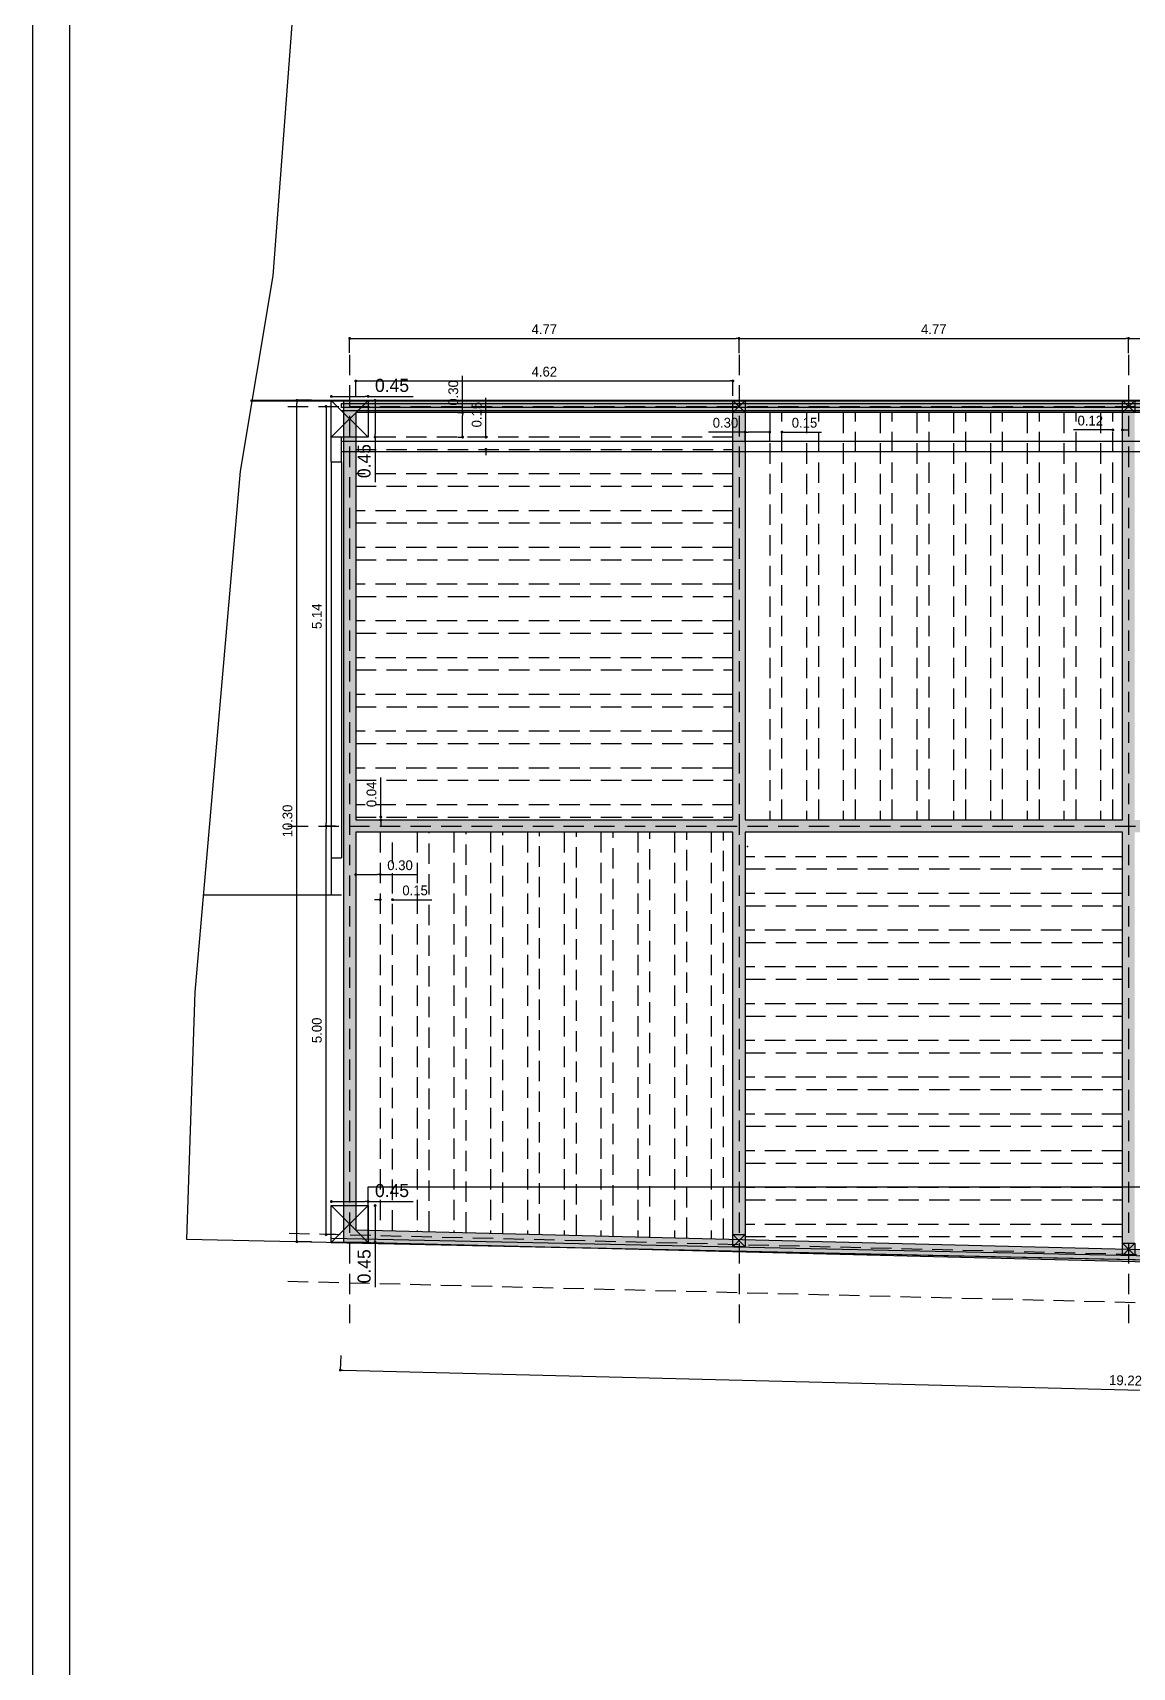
# Model space of a CAD drawing. Header units: metres. Extents: x 494 to 1845, y -666 to 1061.
# Drawn here: x 1563.58 to 1577.04, y 259.76 to 279.77 of the extents above; entities that cross this region are included whole.
import ezdxf

# ---------------------------------------------------------------- set-up
doc = ezdxf.new("R2010")
doc.units = ezdxf.units.M
doc.header["$MEASUREMENT"] = 0
for name, pattern in [('1', [0]), ('DASHED2', [0.375, 0.25, -0.125]), ('HIDDEN', [0.375, 0.25, -0.125])]:
    doc.linetypes.add(name, pattern=pattern)
doc.layers.get('Defpoints').update_dxf_attribs({"color": 12})
for name, color, linetype in [('0 @ 1', 7, 'Continuous'), ('COLUMN', 1, 'Continuous'), ('PLOT - SURVEY', 1, '1'), ('SHEET', 7, 'Continuous'), ('VDA DIMENSION', 8, 'Continuous'), ('VDA-WALL BELOW', 8, 'Continuous'), ('VDA_ROOF', 250, 'Continuous')]:
    doc.layers.add(name, color=color, linetype=linetype)
for name, color, linetype, lineweight in [('DIMENSION', 8, 'Continuous', 5), ('VDA-HATCH', 8, 'Continuous', 9), ('VDA-WALL', 250, 'Continuous', 25)]:
    doc.layers.add(name, color=color, linetype=linetype, lineweight=lineweight)
doc.styles.add('RS', font='GOTHIC.TTF')
doc.dimstyles.new('SMALL-1', dxfattribs={"dimtxt": 0.16, "dimasz": 0.035, "dimexe": 0, "dimexo": 0.1, "dimgap": 0.05, "dimtad": 1, "dimzin": 0, "dimdsep": 46, "dimtxsty": 'RS', "dimblk": 'DOT', "dimcen": 2.5, "dimclrd": 256, "dimclre": 256, "dimclrt": 5, "dimadec": 0, "dimazin": 0, "dimtfac": 1, "dimtdec": 3, "dimtofl": 0, "dimtmove": 0, "dimatfit": 3, "dimfxl": 0, "dimtolj": 1, "dimtzin": 0, "dimarcsym": 0})

# ---------------------------------------------------------------- blocks, each defined once
blk = doc.blocks.new('DAFASDFDFA')
at = {"layer": 'SHEET'}
for points in [[(2.25, 58.4), (2.25, 0), (-102.633, 0), (-102.633, 58.4)], [(1.75, 57.9), (1.75, 0.5), (-102.133, 0.5), (-102.133, 57.9)]]:
    blk.add_lwpolyline(points, close=True, dxfattribs=at)
blk = doc.blocks.new('_Dot')
at = {"color": 0, "linetype": 'ByBlock', "lineweight": -2}
blk.add_line((-0.5, 0), (-1, 0), dxfattribs=at)
at = {"color": 0, "linetype": 'ByBlock', "const_width": 0.5}
blk.add_lwpolyline([(-0.25, 0, 1), (0.25, 0, 1)], format="xyb", close=True, dxfattribs=at)
blk = doc.blocks.new('*D330')
at = {"layer": 'Defpoints', "color": 0, "transparency": 16777216}
for p in [(-0.225, 0.225), (0.225, 0.274), (0.225, 0.225)]:
    blk.add_point(p, dxfattribs=at)
at = {"layer": 'DIMENSION', "lineweight": -2, "transparency": 16777216}
for p, q in [((-0.225, 0.274), (-0.225, 0.274)), ((-0.19, 0.274), (0.19, 0.274)), ((0.225, 0.274), (0.225, 0.274)), ((0.225, 0.274), (0.775, 0.274))]:
    blk.add_line(p, q, dxfattribs=at)
at = {"layer": 'DIMENSION', "lineweight": -2, "transparency": 16777216, "xscale": 0.035, "yscale": 0.035, "zscale": 0.035, "rotation": 180}
blk.add_blockref('_Dot', (-0.225, 0.274), dxfattribs=at)
at = {"layer": 'DIMENSION', "lineweight": -2, "transparency": 16777216, "xscale": 0.035, "yscale": 0.035, "zscale": 0.035}
blk.add_blockref('_Dot', (0.225, 0.274), dxfattribs=at)
at = {"layer": 'DIMENSION', "color": 5, "transparency": 16777216, "insert": (0.518, 0.408), "char_height": 0.16, "attachment_point": 5, "style": 'RS'}
blk.add_mtext('\\A1;0.45', dxfattribs=at)
blk = doc.blocks.new('*D331')
at = {"layer": 'Defpoints', "color": 0, "transparency": 16777216}
for p in [(0.225, 0.225), (0.225, -0.225), (0.311, -0.225)]:
    blk.add_point(p, dxfattribs=at)
at = {"layer": 'DIMENSION', "lineweight": -2, "transparency": 16777216}
for p, q in [((0.311, 0.225), (0.311, 0.225)), ((0.311, 0.19), (0.311, -0.19)), ((0.311, -0.225), (0.311, -0.225)), ((0.311, -0.225), (0.311, -0.775))]:
    blk.add_line(p, q, dxfattribs=at)
at = {"layer": 'DIMENSION', "lineweight": -2, "transparency": 16777216, "xscale": 0.035, "yscale": 0.035, "zscale": 0.035}
for p, rotation in [((0.311, 0.225), 90), ((0.311, -0.225), 270)]:
    blk.add_blockref('_Dot', p, dxfattribs=dict(at, rotation=rotation))
at = {"layer": 'DIMENSION', "color": 5, "transparency": 16777216, "insert": (0.177, -0.518), "char_height": 0.16, "attachment_point": 5, "rotation": 90, "style": 'RS'}
blk.add_mtext('\\A1;0.45', dxfattribs=at)
blk = doc.blocks.new('zw$E9AB')
at = {"layer": 'COLUMN', "lineweight": 30}
blk.add_lwpolyline([(0, 0.15), (0.15, 0.15), (0.15, 0), (0, 0)], close=True, dxfattribs=at)
at = {"layer": 'VDA-WALL BELOW'}
for p, q in [((0, 0), (0.15, 0.15)), ((0.15, 0), (0, 0.15))]:
    blk.add_line(p, q, dxfattribs=at)
blk = doc.blocks.new('*D342')
at = {"layer": 'Defpoints', "color": 0}
for p in [(1568.682, 275.12), (1568.84, 275.12), (1568.682, 274.82)]:
    blk.add_point(p, dxfattribs=at)
at = {"layer": 'VDA DIMENSION', "lineweight": -2}
for p, q in [((1568.84, 275.12), (1568.84, 275.568)), ((1568.782, 275.12), (1568.84, 275.12)), ((1568.84, 274.855), (1568.84, 275.085)), ((1568.782, 274.82), (1568.84, 274.82))]:
    blk.add_line(p, q, dxfattribs=at)
at = {"layer": 'VDA DIMENSION', "lineweight": -2, "xscale": 0.035, "yscale": 0.035, "zscale": 0.035}
for p, rotation in [((1568.84, 275.12), 90), ((1568.84, 274.82), 270)]:
    blk.add_blockref('_Dot', p, dxfattribs=dict(at, rotation=rotation))
at = {"layer": 'VDA DIMENSION', "color": 5, "insert": (1568.727, 275.361), "char_height": 0.12, "attachment_point": 5, "rotation": 90, "style": 'RS'}
blk.add_mtext('\\A1;0.30', dxfattribs=at)
blk = doc.blocks.new('*D343')
at = {"layer": 'Defpoints', "color": 0}
for p in [(1569.105, 274.82), (1569.126, 274.82), (1569.105, 274.67)]:
    blk.add_point(p, dxfattribs=at)
at = {"layer": 'VDA DIMENSION', "lineweight": -2}
for p, q in [((1569.126, 274.855), (1569.126, 275.301)), ((1569.126, 274.82), (1569.126, 274.82)), ((1569.126, 274.67), (1569.126, 274.67)), ((1569.126, 274.635), (1569.126, 274.6))]:
    blk.add_line(p, q, dxfattribs=at)
at = {"layer": 'VDA DIMENSION', "lineweight": -2, "xscale": 0.035, "yscale": 0.035, "zscale": 0.035}
for p, rotation in [((1569.126, 274.82), 270), ((1569.126, 274.67), 90)]:
    blk.add_blockref('_Dot', p, dxfattribs=dict(at, rotation=rotation))
at = {"layer": 'VDA DIMENSION', "color": 5, "insert": (1569.013, 275.095), "char_height": 0.12, "attachment_point": 5, "rotation": 90, "style": 'RS'}
blk.add_mtext('\\A1;0.15', dxfattribs=at)
blk = doc.blocks.new('*D344')
at = {"layer": 'Defpoints', "color": 0}
for p in [(1572.149, 275.507), (1567.533, 274.67), (1572.149, 274.67)]:
    blk.add_point(p, dxfattribs=at)
at = {"layer": 'VDA DIMENSION', "lineweight": -2}
for p, q in [((1567.533, 275.327), (1567.533, 275.507)), ((1567.568, 275.507), (1572.114, 275.507)), ((1572.149, 275.327), (1572.149, 275.507))]:
    blk.add_line(p, q, dxfattribs=at)
at = {"layer": 'VDA DIMENSION', "lineweight": -2, "xscale": 0.035, "yscale": 0.035, "zscale": 0.035, "rotation": 180}
blk.add_blockref('_Dot', (1567.533, 275.507), dxfattribs=at)
at = {"layer": 'VDA DIMENSION', "lineweight": -2, "xscale": 0.035, "yscale": 0.035, "zscale": 0.035}
blk.add_blockref('_Dot', (1572.149, 275.507), dxfattribs=at)
at = {"layer": 'VDA DIMENSION', "color": 5, "insert": (1569.841, 275.62), "char_height": 0.12, "attachment_point": 5, "style": 'RS'}
blk.add_mtext('\\A1;4.62', dxfattribs=at)
blk = doc.blocks.new('*D345')
at = {"layer": 'Defpoints', "color": 0}
for p in [(1572.224, 276.028), (1567.458, 275.752), (1572.224, 275.752)]:
    blk.add_point(p, dxfattribs=at)
at = {"layer": 'VDA DIMENSION', "lineweight": -2}
for p, q in [((1567.458, 275.852), (1567.458, 276.028)), ((1567.493, 276.028), (1572.189, 276.028)), ((1572.224, 275.852), (1572.224, 276.028))]:
    blk.add_line(p, q, dxfattribs=at)
at = {"layer": 'VDA DIMENSION', "lineweight": -2, "xscale": 0.035, "yscale": 0.035, "zscale": 0.035, "rotation": 180}
blk.add_blockref('_Dot', (1567.458, 276.028), dxfattribs=at)
at = {"layer": 'VDA DIMENSION', "lineweight": -2, "xscale": 0.035, "yscale": 0.035, "zscale": 0.035}
blk.add_blockref('_Dot', (1572.224, 276.028), dxfattribs=at)
at = {"layer": 'VDA DIMENSION', "color": 5, "insert": (1569.841, 276.141), "char_height": 0.12, "attachment_point": 5, "style": 'RS'}
blk.add_mtext('\\A1;4.77', dxfattribs=at)
blk = doc.blocks.new('*D346')
at = {"layer": 'Defpoints', "color": 0}
for p in [(1576.991, 276.028), (1572.224, 275.388), (1576.991, 275.388)]:
    blk.add_point(p, dxfattribs=at)
at = {"layer": 'VDA DIMENSION', "lineweight": -2}
for p, q in [((1572.224, 275.848), (1572.224, 276.028)), ((1572.259, 276.028), (1576.956, 276.028)), ((1576.991, 275.848), (1576.991, 276.028))]:
    blk.add_line(p, q, dxfattribs=at)
at = {"layer": 'VDA DIMENSION', "lineweight": -2, "xscale": 0.035, "yscale": 0.035, "zscale": 0.035, "rotation": 180}
blk.add_blockref('_Dot', (1572.224, 276.028), dxfattribs=at)
at = {"layer": 'VDA DIMENSION', "lineweight": -2, "xscale": 0.035, "yscale": 0.035, "zscale": 0.035}
blk.add_blockref('_Dot', (1576.991, 276.028), dxfattribs=at)
at = {"layer": 'VDA DIMENSION', "color": 5, "insert": (1574.607, 276.141), "char_height": 0.12, "attachment_point": 5, "style": 'RS'}
blk.add_mtext('\\A1;4.77', dxfattribs=at)
blk = doc.blocks.new('*D347')
at = {"layer": 'Defpoints', "color": 0}
for p in [(1581.757, 276.028), (1576.991, 275.388), (1581.757, 275.388)]:
    blk.add_point(p, dxfattribs=at)
at = {"layer": 'VDA DIMENSION', "lineweight": -2}
for p, q in [((1576.991, 275.848), (1576.991, 276.028)), ((1577.026, 276.028), (1581.722, 276.028)), ((1581.757, 275.848), (1581.757, 276.028))]:
    blk.add_line(p, q, dxfattribs=at)
at = {"layer": 'VDA DIMENSION', "lineweight": -2, "xscale": 0.035, "yscale": 0.035, "zscale": 0.035, "rotation": 180}
blk.add_blockref('_Dot', (1576.991, 276.028), dxfattribs=at)
at = {"layer": 'VDA DIMENSION', "lineweight": -2, "xscale": 0.035, "yscale": 0.035, "zscale": 0.035}
blk.add_blockref('_Dot', (1581.757, 276.028), dxfattribs=at)
at = {"layer": 'VDA DIMENSION', "color": 5, "insert": (1579.374, 276.141), "char_height": 0.12, "attachment_point": 5, "style": 'RS'}
blk.add_mtext('\\A1;4.77', dxfattribs=at)
blk = doc.blocks.new('*D349')
at = {"layer": 'Defpoints', "color": 0}
for p in [(1572.299, 274.882), (1572.299, 274.678), (1572.599, 274.678)]:
    blk.add_point(p, dxfattribs=at)
at = {"layer": 'VDA DIMENSION', "lineweight": -2}
for p, q in [((1572.299, 274.882), (1571.851, 274.882)), ((1572.299, 274.778), (1572.299, 274.882)), ((1572.564, 274.882), (1572.334, 274.882)), ((1572.599, 274.778), (1572.599, 274.882))]:
    blk.add_line(p, q, dxfattribs=at)
at = {"layer": 'VDA DIMENSION', "lineweight": -2, "xscale": 0.035, "yscale": 0.035, "zscale": 0.035, "rotation": 180}
blk.add_blockref('_Dot', (1572.299, 274.882), dxfattribs=at)
at = {"layer": 'VDA DIMENSION', "lineweight": -2, "xscale": 0.035, "yscale": 0.035, "zscale": 0.035}
blk.add_blockref('_Dot', (1572.599, 274.882), dxfattribs=at)
at = {"layer": 'VDA DIMENSION', "color": 5, "insert": (1572.058, 274.995), "char_height": 0.12, "attachment_point": 5, "style": 'RS'}
blk.add_mtext('\\A1;0.30', dxfattribs=at)
blk = doc.blocks.new('*D350')
at = {"layer": 'Defpoints', "color": 0}
for p in [(1572.749, 274.882), (1572.599, 274.678), (1572.749, 274.678)]:
    blk.add_point(p, dxfattribs=at)
at = {"layer": 'VDA DIMENSION', "lineweight": -2}
for p, q in [((1572.564, 274.882), (1572.529, 274.882)), ((1572.599, 274.778), (1572.599, 274.882)), ((1572.749, 274.778), (1572.749, 274.882)), ((1572.784, 274.882), (1573.231, 274.882))]:
    blk.add_line(p, q, dxfattribs=at)
at = {"layer": 'VDA DIMENSION', "lineweight": -2, "xscale": 0.035, "yscale": 0.035, "zscale": 0.035}
blk.add_blockref('_Dot', (1572.599, 274.882), dxfattribs=at)
at = {"layer": 'VDA DIMENSION', "lineweight": -2, "xscale": 0.035, "yscale": 0.035, "zscale": 0.035, "rotation": 180}
blk.add_blockref('_Dot', (1572.749, 274.882), dxfattribs=at)
at = {"layer": 'VDA DIMENSION', "color": 5, "insert": (1573.025, 274.995), "char_height": 0.12, "attachment_point": 5, "style": 'RS'}
blk.add_mtext('\\A1;0.15', dxfattribs=at)
blk = doc.blocks.new('*D351')
at = {"layer": 'Defpoints', "color": 0}
for p in [(1576.799, 274.96), (1576.799, 274.908), (1576.916, 274.96)]:
    blk.add_point(p, dxfattribs=at)
at = {"layer": 'VDA DIMENSION', "lineweight": -2}
for p, q in [((1576.764, 274.908), (1576.317, 274.908)), ((1576.799, 274.908), (1576.799, 274.908)), ((1576.916, 274.908), (1576.916, 274.908)), ((1576.951, 274.908), (1576.986, 274.908))]:
    blk.add_line(p, q, dxfattribs=at)
at = {"layer": 'VDA DIMENSION', "lineweight": -2, "xscale": 0.035, "yscale": 0.035, "zscale": 0.035}
blk.add_blockref('_Dot', (1576.799, 274.908), dxfattribs=at)
at = {"layer": 'VDA DIMENSION', "lineweight": -2, "xscale": 0.035, "yscale": 0.035, "zscale": 0.035, "rotation": 180}
blk.add_blockref('_Dot', (1576.916, 274.908), dxfattribs=at)
at = {"layer": 'VDA DIMENSION', "color": 5, "insert": (1576.523, 275.021), "char_height": 0.12, "attachment_point": 5, "style": 'RS'}
blk.add_mtext('\\A1;0.12', dxfattribs=at)
blk = doc.blocks.new('*D352')
at = {"layer": 'Defpoints', "color": 0}
for p in [(1567.805, 270.17), (1567.805, 270.134), (1567.839, 270.17)]:
    blk.add_point(p, dxfattribs=at)
at = {"layer": 'VDA DIMENSION', "lineweight": -2}
for p, q in [((1567.839, 270.205), (1567.839, 270.654)), ((1567.839, 270.17), (1567.839, 270.17)), ((1567.839, 270.134), (1567.839, 270.134)), ((1567.839, 270.099), (1567.839, 270.064))]:
    blk.add_line(p, q, dxfattribs=at)
at = {"layer": 'VDA DIMENSION', "lineweight": -2, "xscale": 0.035, "yscale": 0.035, "zscale": 0.035}
for p, rotation in [((1567.839, 270.17), 270), ((1567.839, 270.134), 90)]:
    blk.add_blockref('_Dot', p, dxfattribs=dict(at, rotation=rotation))
at = {"layer": 'VDA DIMENSION', "color": 5, "insert": (1567.726, 270.447), "char_height": 0.12, "attachment_point": 5, "rotation": 90, "style": 'RS'}
blk.add_mtext('\\A1;0.04', dxfattribs=at)
blk = doc.blocks.new('*D353')
at = {"layer": 'Defpoints', "color": 0}
for p in [(1567.533, 269.456), (1567.833, 269.466), (1567.833, 269.456)]:
    blk.add_point(p, dxfattribs=at)
at = {"layer": 'VDA DIMENSION', "lineweight": -2}
for p, q in [((1567.533, 269.466), (1567.533, 269.466)), ((1567.568, 269.466), (1567.798, 269.466)), ((1567.833, 269.466), (1567.833, 269.466)), ((1567.833, 269.466), (1568.282, 269.466))]:
    blk.add_line(p, q, dxfattribs=at)
at = {"layer": 'VDA DIMENSION', "lineweight": -2, "xscale": 0.035, "yscale": 0.035, "zscale": 0.035, "rotation": 180}
blk.add_blockref('_Dot', (1567.533, 269.466), dxfattribs=at)
at = {"layer": 'VDA DIMENSION', "lineweight": -2, "xscale": 0.035, "yscale": 0.035, "zscale": 0.035}
blk.add_blockref('_Dot', (1567.833, 269.466), dxfattribs=at)
at = {"layer": 'VDA DIMENSION', "color": 5, "insert": (1568.075, 269.579), "char_height": 0.12, "attachment_point": 5, "style": 'RS'}
blk.add_mtext('\\A1;0.30', dxfattribs=at)
blk = doc.blocks.new('*D354')
at = {"layer": 'Defpoints', "color": 0}
for p in [(1567.983, 269.158), (1567.833, 269.091), (1567.983, 269.091)]:
    blk.add_point(p, dxfattribs=at)
at = {"layer": 'VDA DIMENSION', "lineweight": -2}
for p, q in [((1567.798, 269.158), (1567.763, 269.158)), ((1567.833, 269.158), (1567.833, 269.158)), ((1567.983, 269.158), (1567.983, 269.158)), ((1568.018, 269.158), (1568.465, 269.158))]:
    blk.add_line(p, q, dxfattribs=at)
at = {"layer": 'VDA DIMENSION', "lineweight": -2, "xscale": 0.035, "yscale": 0.035, "zscale": 0.035}
blk.add_blockref('_Dot', (1567.833, 269.158), dxfattribs=at)
at = {"layer": 'VDA DIMENSION', "lineweight": -2, "xscale": 0.035, "yscale": 0.035, "zscale": 0.035, "rotation": 180}
blk.add_blockref('_Dot', (1567.983, 269.158), dxfattribs=at)
at = {"layer": 'VDA DIMENSION', "color": 5, "insert": (1568.259, 269.271), "char_height": 0.12, "attachment_point": 5, "style": 'RS'}
blk.add_mtext('\\A1;0.15', dxfattribs=at)
blk = doc.blocks.new('*D355')
at = {"layer": 'Defpoints', "color": 0}
for p in [(1567.061, 275.195), (1567.061, 270.059), (1567.17, 270.059)]:
    blk.add_point(p, dxfattribs=at)
at = {"layer": 'VDA DIMENSION', "lineweight": -2}
for p, q in [((1567.161, 275.195), (1567.17, 275.195)), ((1567.17, 275.16), (1567.17, 270.094)), ((1567.161, 270.059), (1567.17, 270.059))]:
    blk.add_line(p, q, dxfattribs=at)
at = {"layer": 'VDA DIMENSION', "lineweight": -2, "xscale": 0.035, "yscale": 0.035, "zscale": 0.035}
for p, rotation in [((1567.17, 275.195), 90), ((1567.17, 270.059), 270)]:
    blk.add_blockref('_Dot', p, dxfattribs=dict(at, rotation=rotation))
at = {"layer": 'VDA DIMENSION', "color": 5, "insert": (1567.057, 272.627), "char_height": 0.12, "attachment_point": 5, "rotation": 90, "style": 'RS'}
blk.add_mtext('\\A1;5.14', dxfattribs=at)
blk = doc.blocks.new('*D356')
at = {"layer": 'Defpoints', "color": 0}
for p in [(1567.17, 270.059), (1567.383, 270.059), (1567.383, 265.059)]:
    blk.add_point(p, dxfattribs=at)
at = {"layer": 'VDA DIMENSION', "lineweight": -2}
for p, q in [((1567.283, 270.059), (1567.17, 270.059)), ((1567.17, 265.094), (1567.17, 270.024)), ((1567.283, 265.059), (1567.17, 265.059))]:
    blk.add_line(p, q, dxfattribs=at)
at = {"layer": 'VDA DIMENSION', "lineweight": -2, "xscale": 0.035, "yscale": 0.035, "zscale": 0.035}
for p, rotation in [((1567.17, 270.059), 90), ((1567.17, 265.059), 270)]:
    blk.add_blockref('_Dot', p, dxfattribs=dict(at, rotation=rotation))
at = {"layer": 'VDA DIMENSION', "color": 5, "insert": (1567.057, 267.559), "char_height": 0.12, "attachment_point": 5, "rotation": 90, "style": 'RS'}
blk.add_mtext('\\A1;5.00', dxfattribs=at)
blk = doc.blocks.new('*D357')
at = {"layer": 'Defpoints', "color": 0}
for p in [(1566.811, 275.27), (1567.383, 275.27), (1567.383, 264.972)]:
    blk.add_point(p, dxfattribs=at)
at = {"layer": 'VDA DIMENSION', "lineweight": -2}
for p, q in [((1566.991, 275.27), (1566.811, 275.27)), ((1566.811, 265.007), (1566.811, 275.235)), ((1566.991, 264.972), (1566.811, 264.972))]:
    blk.add_line(p, q, dxfattribs=at)
at = {"layer": 'VDA DIMENSION', "lineweight": -2, "xscale": 0.035, "yscale": 0.035, "zscale": 0.035}
for p, rotation in [((1566.811, 275.27), 90), ((1566.811, 264.972), 270)]:
    blk.add_blockref('_Dot', p, dxfattribs=dict(at, rotation=rotation))
at = {"layer": 'VDA DIMENSION', "color": 5, "insert": (1566.698, 270.121), "char_height": 0.12, "attachment_point": 5, "rotation": 90, "style": 'RS'}
blk.add_mtext('\\A1;10.30', dxfattribs=at)
blk = doc.blocks.new('*D358')
at = {"layer": 'Defpoints', "color": 0}
for p in [(1567.383, 264.972), (1586.598, 264.492), (1586.559, 262.921)]:
    blk.add_point(p, dxfattribs=at)
at = {"layer": 'VDA DIMENSION', "lineweight": -2}
for p, q in [((1567.349, 263.581), (1567.344, 263.401)), ((1567.379, 263.4), (1586.524, 262.922)), ((1586.563, 263.101), (1586.559, 262.921))]:
    blk.add_line(p, q, dxfattribs=at)
at = {"layer": 'VDA DIMENSION', "lineweight": -2, "xscale": 0.035, "yscale": 0.035, "zscale": 0.035}
for p, rotation in [((1567.344, 263.401), 178.5693653592546), ((1586.559, 262.921), 358.5693653592546)]:
    blk.add_blockref('_Dot', p, dxfattribs=dict(at, rotation=rotation))
at = {"layer": 'VDA DIMENSION', "color": 5, "insert": (1576.954, 263.274), "char_height": 0.12, "attachment_point": 5, "rotation": 358.5694, "style": 'RS'}
blk.add_mtext('\\A1;19.22', dxfattribs=at)
blk = doc.blocks.new('dasfdsfffffffff')
at = {"layer": 'VDA-WALL', "lineweight": 30}
blk.add_lwpolyline([(-0.225, 0.225), (0.225, 0.225), (0.225, -0.225), (-0.225, -0.225)], close=True, dxfattribs=at)
at = {"layer": 'VDA-WALL BELOW'}
for p, q in [((0.225, -0.225), (-0.225, 0.225)), ((-0.225, -0.225), (0.225, 0.225))]:
    blk.add_line(p, q, dxfattribs=at)
at = {"layer": 'DIMENSION', "color": 4}
for p1, p2, distance, picture, middle in [((-0.225, 0.225), (0.225, 0.225), 0.049, '*D330', (0.518, 0.408)), ((0.225, 0.225), (0.225, -0.225), 0.086, '*D331', (0.177, -0.518))]:
    dim = blk.add_aligned_dim(p1=p1, p2=p2, distance=distance, dimstyle='SMALL-1', dxfattribs=at)
    dim.commit()
    dim.dimension.update_dxf_attribs({"geometry": picture, "text_midpoint": middle})
blk = doc.blocks.new('dsfaaaaaa')
at = {"color": 4}
for name, p in [('dasfdsfffffffff', (-0.12, 0.225)), ('zw$E9AB', (4.571, 0.3)), ('zw$E9AB', (9.337, 0.3)), ('zw$E9AB', (14.103, 0.3)), ('zw$E9AB', (18.869, 0.3)), ('dasfdsfffffffff', (-0.12, -9.63)), ('zw$E9AB', (4.571, -9.91)), ('zw$E9AB', (9.337, -10.014)), ('zw$E9AB', (14.103, -10.142)), ('zw$E9AB', (18.869, -10.324))]:
    blk.add_blockref(name, p, dxfattribs=at)
blk = doc.blocks.new('zw$414D')
at = {"layer": 'PLOT - SURVEY', "color": 253, "linetype": 'Continuous', "lineweight": 40}
blk.add_line((0.782, 12.066), (54.914, 12.066), dxfattribs=at)
at = {"layer": 'PLOT - SURVEY', "color": 253, "linetype": 'Continuous'}
blk.add_lwpolyline([(80.874, 22.435), (54.511, 19.072), (23.054, 19.362), (1.472, 19.098), (1.055, 13.59), (0.658, 11.198), (0.1, 4.822), (0, 1.799), (14.846, 1.48), (47.734, 0.252), (84.13, 0)], dxfattribs=at)
at = {"layer": 'VDA-WALL', "color": 253}
blk.add_line((1.772, 12.066), (54.914, 12.066), dxfattribs=at)
for points in [[(1.773, 1.811), (14.847, 1.53), (21.2, 1.292)], [(1.772, 1.761), (14.846, 1.48), (21.199, 1.243)]]:
    blk.add_lwpolyline(points, dxfattribs=at)
at = {"layer": 'VDA-WALL BELOW', "color": 253}
for p, q in [((1.897, 11.941), (21.199, 11.941)), ((1.772, 11.316), (1.772, 11.616)), ((1.897, 11.316), (1.897, 11.616)), ((1.897, 11.566), (21.199, 11.566)), ((1.897, 11.441), (21.199, 11.441)), ((1.772, 11.316), (1.772, 6.466)), ((1.772, 11.316), (1.897, 11.316)), ((1.897, 11.316), (1.897, 6.466)), ((1.772, 6.646), (1.772, 6.016)), ((1.772, 6.466), (1.897, 6.466)), ((0.216, 6.016), (1.772, 6.016)), ((1.772, 6.016), (1.897, 6.016)), ((2.222, 2.441), (21.199, 2.441)), ((2.222, 1.801), (2.222, 2.441))]:
    blk.add_line(p, q, dxfattribs=at)
blk.add_lwpolyline([(1.897, 12.029), (21.199, 12.029), (21.199, 11.979), (1.897, 11.979)], close=True, dxfattribs=at)
at = {"layer": '0 @ 1', "color": 253}
blk.add_blockref('dsfaaaaaa', (2.117, 11.616), dxfattribs=at)

msp = doc.modelspace()

# ---------------------------------------------------------------- hatches: boundary and pattern name
at = {"layer": 'VDA-HATCH'}
h = msp.add_hatch(color=254, dxfattribs=at)
h.dxf.hatch_style = 1
h.paths.add_polyline_path([(1567.3833, 264.9718), (1567.3833, 275.2695), (1586.5978, 275.2695), (1586.5978, 275.0662), (1586.5978, 267.0252), (1586.4478, 267.0252), (1586.4478, 269.9843), (1586.4478, 270.1343), (1586.4478, 275.1195), (1581.8317, 275.1195), (1581.6817, 275.1195), (1577.0655, 275.1195), (1576.9155, 275.1195), (1572.2994, 275.1195), (1572.1494, 275.1195), (1567.5333, 275.1195), (1567.5333, 270.1343), (1572.1494, 270.1343), (1572.1494, 275.1195), (1572.2994, 275.1195), (1572.2994, 270.1343), (1576.9155, 270.1343), (1576.9155, 275.1195), (1577.0655, 275.1195), (1577.0655, 270.1343), (1581.6817, 270.1343), (1581.6817, 275.1195), (1581.8317, 275.1195), (1581.8317, 270.1343), (1586.4478, 270.1343), (1586.4478, 269.9843), (1581.8317, 269.9843), (1581.8317, 264.7611), (1581.6817, 264.7648), (1581.6817, 269.9843), (1577.0655, 269.9843), (1577.0655, 264.8801), (1576.9155, 264.8838), (1576.9155, 269.9843), (1572.2994, 269.9843), (1572.2994, 264.9991), (1572.1494, 265.0029), (1572.1494, 269.9843), (1567.5333, 269.9843), (1567.5333, 265.1181), (1572.1494, 265.0029), (1572.2994, 264.9991), (1576.9155, 264.8838), (1577.0655, 264.8801), (1581.6817, 264.7648), (1581.8317, 264.7611), (1586.4478, 264.6458), (1586.4478, 267.0252), (1586.5978, 267.0252), (1586.5978, 264.492)])
h.paths.add_polyline_path([(1586.6483, 265.5123), (1586.6483, 264.8925), (1586.4002, 264.8925), (1586.4002, 265.5123)], flags=9)
h.paths.add_polyline_path([(1586.3769, 264.9051), (1586.3769, 264.2839), (1586.1288, 264.2839), (1586.1288, 264.9051)], flags=9)
h.paths.add_polyline_path([(1585.9017, 270.0801), (1585.9017, 269.4839), (1585.6536, 269.4839), (1585.6536, 270.0801)], flags=9)

# ---------------------------------------------------------------- linework, layer by layer
at = {"color": 8, "linetype": 'DASHED2'}
for p, q in [((1567.4583, 275.8289), (1567.4583, 263.9761)), ((1572.2244, 275.8289), (1572.2244, 263.9761)), ((1576.9905, 275.8289), (1576.9905, 263.9761)), ((1566.7013, 275.2695), (1586.5228, 275.2695)), ((1566.7013, 275.1945), (1586.5228, 275.1945)), ((1566.7013, 270.0593), (1586.5228, 270.0593)), ((1566.716, 265.076), (1586.5228, 264.5814)), ((1566.7013, 264.4887), (1586.5228, 263.9937))]:
    msp.add_line(p, q, dxfattribs=at)
at = {"color": 252, "linetype": 'HIDDEN'}
for p, q in [((1567.9833, 269.9843), (1567.8333, 269.9843)), ((1567.8333, 269.9843), (1567.8333, 265.1107)), ((1567.9833, 265.1069), (1567.9833, 269.9843)), ((1568.4333, 269.9843), (1568.2833, 269.9843)), ((1568.2833, 269.9843), (1568.2833, 265.0994)), ((1568.4333, 265.0957), (1568.4333, 269.9843)), ((1568.8833, 269.9843), (1568.7333, 269.9843)), ((1568.7333, 269.9843), (1568.7333, 265.0882)), ((1568.8833, 265.0844), (1568.8833, 269.9843)), ((1569.3333, 269.9843), (1569.1833, 269.9843)), ((1569.1833, 269.9843), (1569.1833, 265.0769)), ((1569.3333, 265.0732), (1569.3333, 269.9843)), ((1569.7833, 269.9843), (1569.6333, 269.9843)), ((1569.6333, 269.9843), (1569.6333, 265.0657)), ((1569.7833, 265.062), (1569.7833, 269.9843)), ((1570.2333, 269.9843), (1570.0833, 269.9843)), ((1570.0833, 269.9843), (1570.0833, 265.0545)), ((1570.2333, 265.0507), (1570.2333, 269.9843)), ((1570.6833, 269.9843), (1570.5333, 269.9843)), ((1570.5333, 269.9843), (1570.5333, 265.0432)), ((1570.6833, 265.0395), (1570.6833, 269.9843)), ((1571.1333, 269.9843), (1570.9833, 269.9843)), ((1570.9833, 269.9843), (1570.9833, 265.032)), ((1571.1333, 265.0282), (1571.1333, 269.9843)), ((1571.5833, 269.9843), (1571.4333, 269.9843)), ((1571.4333, 269.9843), (1571.4333, 265.0207)), ((1571.5833, 265.017), (1571.5833, 269.9843)), ((1572.0333, 269.9843), (1571.8833, 269.9843)), ((1571.8833, 269.9843), (1571.8833, 265.0095)), ((1572.0333, 265.0058), (1572.0333, 269.9843))]:
    msp.add_line(p, q, dxfattribs=at)
for points in [[(1572.7494, 270.1343), (1572.7494, 275.1195), (1572.5994, 275.1195), (1572.5994, 270.1343)], [(1573.1994, 270.1343), (1573.1994, 275.1195), (1573.0494, 275.1195), (1573.0494, 270.1343)], [(1573.6494, 270.1343), (1573.6494, 275.1195), (1573.4994, 275.1195), (1573.4994, 270.1343)], [(1574.0994, 270.1343), (1574.0994, 275.1195), (1573.9494, 275.1195), (1573.9494, 270.1343)], [(1574.5494, 270.1343), (1574.5494, 275.1195), (1574.3994, 275.1195), (1574.3994, 270.1343)], [(1574.9994, 270.1343), (1574.9994, 275.1195), (1574.8494, 275.1195), (1574.8494, 270.1343)], [(1575.4494, 270.1343), (1575.4494, 275.1195), (1575.2994, 275.1195), (1575.2994, 270.1343)], [(1575.8994, 270.1343), (1575.8994, 275.1195), (1575.7494, 275.1195), (1575.7494, 270.1343)], [(1576.3494, 270.1343), (1576.3494, 275.1195), (1576.1994, 275.1195), (1576.1994, 270.1343)], [(1576.7994, 270.1343), (1576.7994, 275.1195), (1576.6494, 275.1195), (1576.6494, 270.1343)], [(1567.5333, 274.6695), (1572.1494, 274.6695), (1572.1494, 274.8195), (1567.5333, 274.8195)], [(1567.5333, 274.2195), (1572.1494, 274.2195), (1572.1494, 274.3695), (1567.5333, 274.3695)], [(1567.5333, 273.7695), (1572.1494, 273.7695), (1572.1494, 273.9195), (1567.5333, 273.9195)], [(1567.5333, 273.3195), (1572.1494, 273.3195), (1572.1494, 273.4695), (1567.5333, 273.4695)], [(1567.5333, 272.8695), (1572.1494, 272.8695), (1572.1494, 273.0195), (1567.5333, 273.0195)], [(1567.5333, 272.4195), (1572.1494, 272.4195), (1572.1494, 272.5695), (1567.5333, 272.5695)], [(1567.5333, 271.9695), (1572.1494, 271.9695), (1572.1494, 272.1195), (1567.5333, 272.1195)], [(1567.5333, 271.5195), (1572.1494, 271.5195), (1572.1494, 271.6695), (1567.5333, 271.6695)], [(1567.5333, 271.0695), (1572.1494, 271.0695), (1572.1494, 271.2195), (1567.5333, 271.2195)], [(1567.5333, 270.6195), (1572.1494, 270.6195), (1572.1494, 270.7695), (1567.5333, 270.7695)], [(1567.5333, 270.1695), (1572.1494, 270.1695), (1572.1494, 270.3195), (1567.5333, 270.3195)], [(1572.2994, 269.5343), (1576.9155, 269.5343), (1576.9155, 269.6843), (1572.2994, 269.6843)], [(1572.2994, 269.0843), (1576.9155, 269.0843), (1576.9155, 269.2343), (1572.2994, 269.2343)], [(1572.2994, 268.6343), (1576.9155, 268.6343), (1576.9155, 268.7843), (1572.2994, 268.7843)], [(1572.2994, 268.1843), (1576.9155, 268.1843), (1576.9155, 268.3343), (1572.2994, 268.3343)], [(1572.2994, 267.7343), (1576.9155, 267.7343), (1576.9155, 267.8843), (1572.2994, 267.8843)], [(1572.2994, 267.2843), (1576.9155, 267.2843), (1576.9155, 267.4343), (1572.2994, 267.4343)], [(1572.2994, 266.8343), (1576.9155, 266.8343), (1576.9155, 266.9843), (1572.2994, 266.9843)], [(1572.2994, 266.3843), (1576.9155, 266.3843), (1576.9155, 266.5343), (1572.2994, 266.5343)], [(1572.2994, 265.9343), (1576.9155, 265.9343), (1576.9155, 266.0843), (1572.2994, 266.0843)], [(1572.2994, 265.4843), (1576.9155, 265.4843), (1576.9155, 265.6343), (1572.2994, 265.6343)], [(1572.2994, 265.0343), (1576.9155, 265.0343), (1576.9155, 265.1843), (1572.2994, 265.1843)]]:
    msp.add_lwpolyline(points, close=True, dxfattribs=at)
at = {"color": 4}
msp.add_point((1572.3285, 269.8093), dxfattribs=at)
at = {"layer": 'VDA-WALL'}
msp.add_lwpolyline([(1563.5791, 297.555), (1658.5197, 297.555), (1658.5197, 244.691), (1563.5791, 244.691)], close=True, dxfattribs=at)
at = {"layer": 'VDA_ROOF'}
msp.add_lwpolyline([(1586.5978, 264.492), (1586.5978, 275.2695), (1567.3833, 275.2695), (1567.3833, 264.9718)], close=True, dxfattribs=at)
for points in [[(1567.5333, 269.9843), (1567.5333, 265.1181), (1586.4478, 264.6458), (1586.4478, 275.1195), (1567.5333, 275.1195), (1567.5333, 270.1343)], [(1567.5333, 270.1343), (1572.1494, 270.1343), (1572.1494, 275.1195)], [(1572.2994, 275.1195), (1572.2994, 270.1343), (1576.9155, 270.1343), (1576.9155, 275.1195)], [(1572.1494, 265.0029), (1572.1494, 269.9843), (1567.5333, 269.9843)], [(1576.9155, 264.8838), (1576.9155, 269.9843), (1572.2994, 269.9843), (1572.2994, 264.9991)]]:
    msp.add_lwpolyline(points, dxfattribs=at)

# ---------------------------------------------------------------- block references
at = {"color": 4}
msp.add_blockref('zw$414D', (1565.4617, 263.2032), dxfattribs=at)
at = {"layer": 'VDA-WALL', "xscale": 0.9052046613064094, "yscale": 0.9052046613064094, "zscale": 0.9052046613064094}
msp.add_blockref('DAFASDFDFA', (1656.483, 244.691), dxfattribs=at)

# ---------------------------------------------------------------- dimensions: what is measured, and where the dimension line sits
at = {"layer": 'VDA DIMENSION'}
for p1, p2, distance, picture, middle in [((1567.4583, 275.7515), (1572.2244, 275.7515), 0.2763, '*D345', (1569.8414, 276.1408)), ((1572.2244, 275.3884), (1576.9905, 275.3884), 0.6394, '*D346', (1574.6075, 276.1408)), ((1576.9905, 275.3884), (1581.7567, 275.3884), 0.6394, '*D347', (1579.3736, 276.1408)), ((1567.5333, 274.6695), (1572.1494, 274.6695), 0.8373, '*D344', (1569.8414, 275.6198)), ((1568.6824, 274.8195), (1568.6824, 275.1195), -0.1573, '*D342', (1568.7266, 275.3612)), ((1569.1048, 274.6695), (1569.1048, 274.8195), -0.0216, '*D343', (1569.0134, 275.0952)), ((1567.3833, 264.9718), (1567.3833, 275.2695), 0.5725, '*D357', (1566.6978, 270.1207)), ((1567.0613, 275.1945), (1567.0613, 270.0593), 0.1086, '*D355', (1567.0569, 272.6269)), ((1576.9155, 274.96), (1576.7994, 274.96), 0.0524, '*D351', (1576.5231, 275.0206)), ((1572.5994, 274.6779), (1572.2994, 274.6779), -0.2045, '*D349', (1572.0577, 274.9955)), ((1572.5994, 274.6779), (1572.7494, 274.6779), 0.2045, '*D350', (1573.0251, 274.9955)), ((1567.8052, 270.1343), (1567.8052, 270.1695), -0.0339, '*D352', (1567.7261, 270.4466)), ((1567.3833, 265.0594), (1567.3833, 270.0593), 0.2134, '*D356', (1567.0569, 267.5593)), ((1567.5333, 269.4558), (1567.8333, 269.4558), 0.0099, '*D353', (1568.075, 269.5787)), ((1567.8333, 269.0907), (1567.9833, 269.0907), 0.0671, '*D354', (1568.259, 269.2708)), ((1567.3833, 264.9718), (1586.5978, 264.492), -1.5717, '*D358', (1576.9541, 263.2737))]:
    dim = msp.add_aligned_dim(p1=p1, p2=p2, distance=distance, dimstyle='SMALL-1', override={"dimtxt": 0.12, "dimfxl": 0.18, "dimarcsym": 1}, dxfattribs=at)
    dim.commit()
    dim.dimension.update_dxf_attribs({"geometry": picture, "text_midpoint": middle})

doc.saveas('drawing.dxf')
